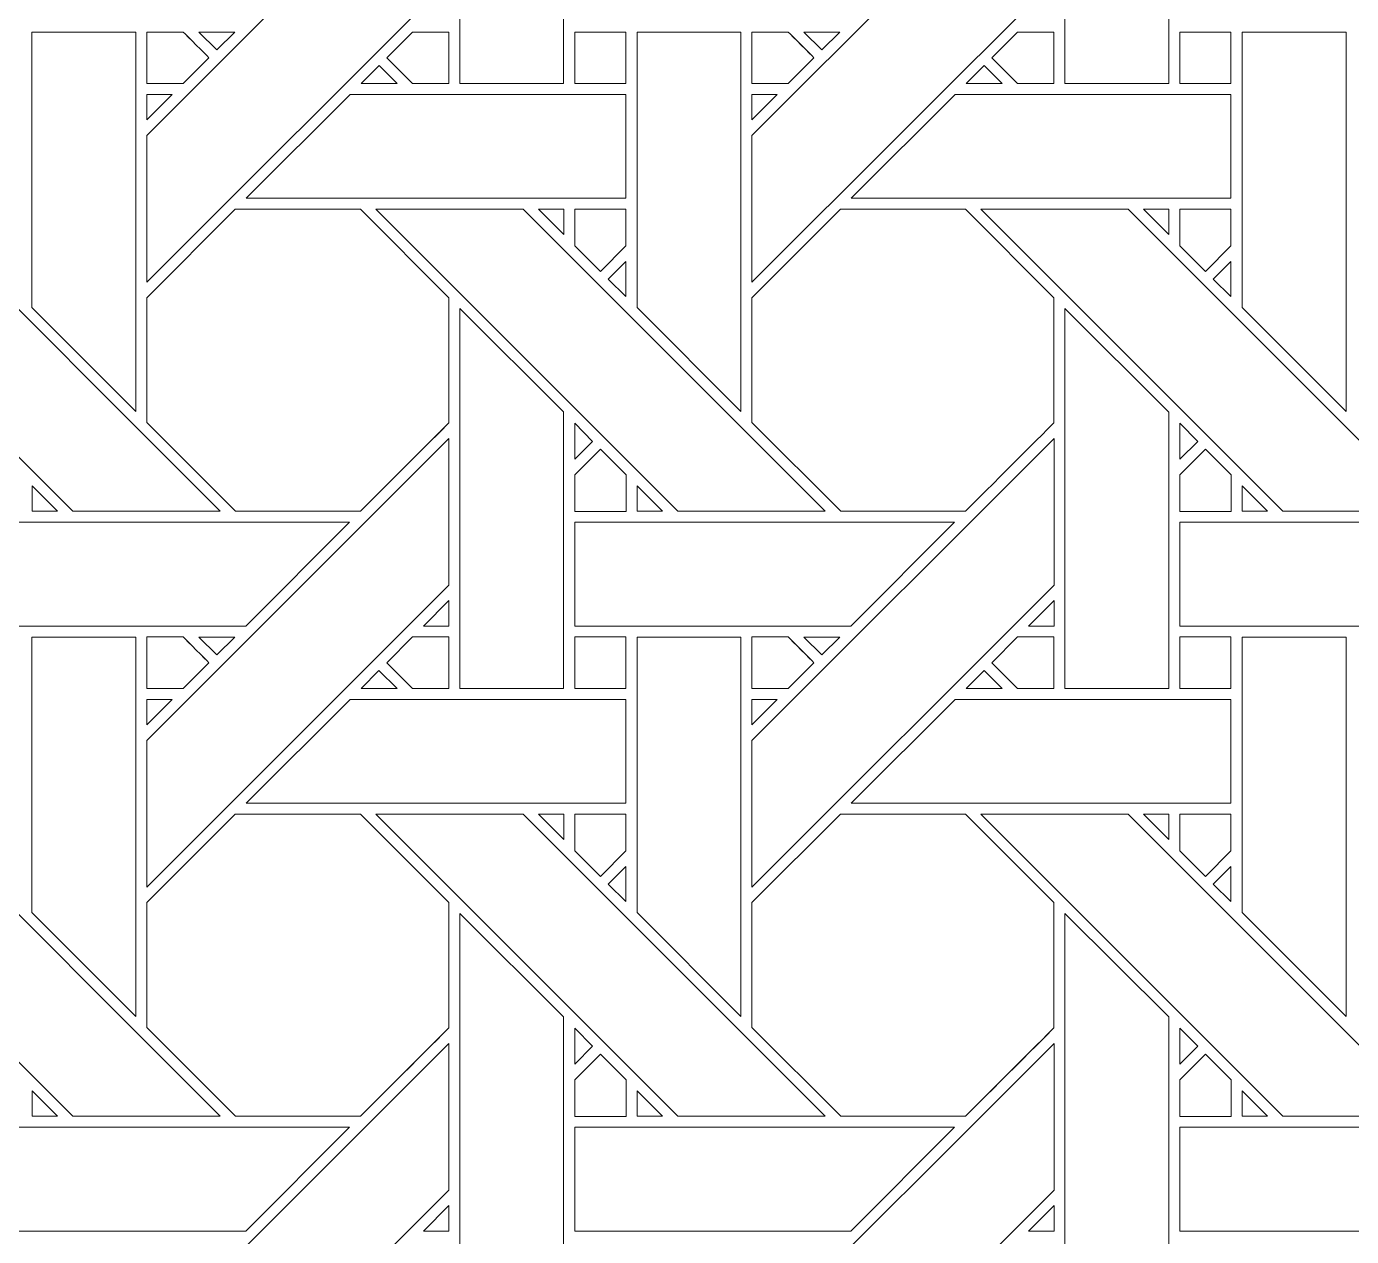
# Model space of a CAD drawing. Header units: inches. Extents: x 3.4 to 21.4, y 0.1 to 18.1.
# Drawn here: x 7.688 to 9.766, y 10.093 to 11.99 of the extents above; entities that cross this region are included whole.
import ezdxf

# ---------------------------------------------------------------- set-up
doc = ezdxf.new("R2010")
doc.units = ezdxf.units.IN
doc.header["$MEASUREMENT"] = 0
doc.layers.add('Design', color=7, linetype='Continuous', lineweight=0)

msp = doc.modelspace()

# ---------------------------------------------------------------- linework, layer by layer
at = {"layer": 'Design'}
for points, knots in [([(12.3829, 18.0948), (7.4123, 18.0948), (3.3829, 14.0653), (3.3829, 9.0948), (3.3829, 4.1242), (7.4123, 0.0948), (12.3829, 0.0948), (17.3534, 0.0948), (21.3829, 4.1242), (21.3829, 9.0948), (21.3829, 14.0653), (17.3534, 18.0948), (12.3829, 18.0948)], [0, 0, 0, 0, 1, 1, 1, 2, 2, 2, 3, 3, 3, 4, 4, 4, 4]), ([(12.3829, 17.2202), (7.8953, 17.2202), (4.2574, 13.5823), (4.2574, 9.0948), (4.2574, 4.6072), (7.8953, 0.9693), (12.3829, 0.9693), (16.8704, 0.9693), (20.5083, 4.6072), (20.5083, 9.0948), (20.5083, 13.5823), (16.8704, 17.2202), (12.3829, 17.2202)], [0, 0, 0, 0, 1, 1, 1, 2, 2, 2, 3, 3, 3, 4, 4, 4, 4]), ([(8.3676, 11.9006), (8.3676, 11.9006), (8.3676, 12.4964), (8.3676, 12.4964), (8.3676, 12.4964), (8.5303, 12.3343), (8.5303, 12.3343), (8.5303, 12.3343), (8.5303, 11.9006), (8.5303, 11.9006), (8.5303, 11.9006), (8.3676, 11.9006), (8.3676, 11.9006)], [0, 0, 0, 0, 1, 1, 1, 2, 2, 2, 3, 3, 3, 4, 4, 4, 4]), ([(9.3163, 11.9006), (9.3163, 11.9006), (9.3163, 12.4964), (9.3163, 12.4964), (9.3163, 12.4964), (9.4791, 12.3343), (9.4791, 12.3343), (9.4791, 12.3343), (9.4791, 11.9006), (9.4791, 11.9006), (9.4791, 11.9006), (9.3163, 11.9006), (9.3163, 11.9006)], [0, 0, 0, 0, 1, 1, 1, 2, 2, 2, 3, 3, 3, 4, 4, 4, 4]), ([(8.3504, 12.0628), (8.3504, 12.0628), (7.8768, 11.5892), (7.8768, 11.5892), (7.8768, 11.5892), (7.8768, 11.8193), (7.8768, 11.8193), (7.8768, 11.8193), (8.3504, 12.2929), (8.3504, 12.2929), (8.3504, 12.2929), (8.3504, 12.0628), (8.3504, 12.0628)], [0, 0, 0, 0, 1, 1, 1, 2, 2, 2, 3, 3, 3, 4, 4, 4, 4]), ([(9.2992, 12.0628), (9.2992, 12.0628), (8.8255, 11.5892), (8.8255, 11.5892), (8.8255, 11.5892), (8.8255, 11.8193), (8.8255, 11.8193), (8.8255, 11.8193), (9.2992, 12.2929), (9.2992, 12.2929), (9.2992, 12.2929), (9.2992, 12.0628), (9.2992, 12.0628)], [0, 0, 0, 0, 1, 1, 1, 2, 2, 2, 3, 3, 3, 4, 4, 4, 4]), ([(7.8596, 11.9814), (7.8596, 11.9814), (7.8596, 11.3863), (7.8596, 11.3863), (7.8596, 11.3863), (7.6967, 11.5492), (7.6967, 11.5492), (7.6967, 11.5492), (7.6967, 11.9814), (7.6967, 11.9814), (7.6967, 11.9814), (7.8596, 11.9814), (7.8596, 11.9814)], [0, 0, 0, 0, 1, 1, 1, 2, 2, 2, 3, 3, 3, 4, 4, 4, 4]), ([(7.8767, 11.9006), (7.8767, 11.9006), (7.8767, 11.9814), (7.8767, 11.9814), (7.8767, 11.9814), (7.9338, 11.9814), (7.9338, 11.9814), (7.9389, 11.9763), (7.9697, 11.9455), (7.9741, 11.9411), (7.9741, 11.9411), (7.9337, 11.9006), (7.9337, 11.9006), (7.9337, 11.9006), (7.8767, 11.9006), (7.8767, 11.9006)], [0, 0, 0, 0, 1, 1, 1, 2, 2, 2, 3, 3, 3, 4, 4, 4, 5, 5, 5, 5]), ([(7.9741, 11.9411), (7.9741, 11.9411), (7.9337, 11.9006), (7.9337, 11.9006), (7.9337, 11.9006), (7.8767, 11.9006), (7.8767, 11.9006), (7.8767, 11.9006), (7.8767, 11.9814), (7.8767, 11.9814), (7.8767, 11.9814), (7.9338, 11.9814), (7.9338, 11.9814), (7.939, 11.9762), (7.9698, 11.9454), (7.9741, 11.9411)], [0, 0, 0, 0, 1, 1, 1, 2, 2, 2, 3, 3, 3, 4, 4, 4, 5, 5, 5, 5]), ([(7.9582, 11.9814), (7.9582, 11.9814), (8.0146, 11.9814), (8.0146, 11.9814), (8.0146, 11.9814), (7.9864, 11.9532), (7.9864, 11.9532), (7.9864, 11.9532), (7.9582, 11.9814), (7.9582, 11.9814)], [0, 0, 0, 0, 1, 1, 1, 2, 2, 2, 3, 3, 3, 3]), ([(8.2933, 11.9006), (8.2933, 11.9006), (8.2529, 11.941), (8.2529, 11.941), (8.2529, 11.941), (8.2934, 11.9814), (8.2934, 11.9814), (8.2934, 11.9814), (8.3504, 11.9814), (8.3504, 11.9814), (8.3504, 11.9814), (8.3504, 11.9006), (8.3504, 11.9006), (8.3504, 11.9006), (8.2933, 11.9006), (8.2933, 11.9006)], [0, 0, 0, 0, 1, 1, 1, 2, 2, 2, 3, 3, 3, 4, 4, 4, 5, 5, 5, 5]), ([(8.3504, 11.9814), (8.3504, 11.9814), (8.3504, 11.9006), (8.3504, 11.9006), (8.3504, 11.9006), (8.2933, 11.9006), (8.2933, 11.9006), (8.2933, 11.9006), (8.2529, 11.941), (8.2529, 11.941), (8.2529, 11.941), (8.2934, 11.9814), (8.2934, 11.9814), (8.2934, 11.9814), (8.3504, 11.9814), (8.3504, 11.9814)], [0, 0, 0, 0, 1, 1, 1, 2, 2, 2, 3, 3, 3, 4, 4, 4, 5, 5, 5, 5]), ([(8.5476, 11.9006), (8.5476, 11.9006), (8.5476, 11.9814), (8.5476, 11.9814), (8.5476, 11.9814), (8.6278, 11.9814), (8.6278, 11.9814), (8.6278, 11.9814), (8.6278, 11.9006), (8.6278, 11.9006), (8.6278, 11.9006), (8.5476, 11.9006), (8.5476, 11.9006)], [0, 0, 0, 0, 1, 1, 1, 2, 2, 2, 3, 3, 3, 4, 4, 4, 4]), ([(8.6278, 11.9814), (8.6278, 11.9814), (8.6278, 11.9006), (8.6278, 11.9006), (8.6278, 11.9006), (8.5476, 11.9006), (8.5476, 11.9006), (8.5476, 11.9006), (8.5476, 11.9814), (8.5476, 11.9814), (8.5476, 11.9814), (8.6278, 11.9814), (8.6278, 11.9814)], [0, 0, 0, 0, 1, 1, 1, 2, 2, 2, 3, 3, 3, 4, 4, 4, 4]), ([(8.6454, 11.5492), (8.6454, 11.5492), (8.6454, 11.9814), (8.6454, 11.9814), (8.6454, 11.9814), (8.8083, 11.9814), (8.8083, 11.9814), (8.8083, 11.9814), (8.8083, 11.3863), (8.8083, 11.3863), (8.8083, 11.3863), (8.6454, 11.5492), (8.6454, 11.5492)], [0, 0, 0, 0, 1, 1, 1, 2, 2, 2, 3, 3, 3, 4, 4, 4, 4]), ([(8.8255, 11.9006), (8.8255, 11.9006), (8.8255, 11.9814), (8.8255, 11.9814), (8.8255, 11.9814), (8.8825, 11.9814), (8.8825, 11.9814), (8.8877, 11.9763), (8.9184, 11.9455), (8.9228, 11.9411), (8.9228, 11.9411), (8.8824, 11.9006), (8.8824, 11.9006), (8.8824, 11.9006), (8.8255, 11.9006), (8.8255, 11.9006)], [0, 0, 0, 0, 1, 1, 1, 2, 2, 2, 3, 3, 3, 4, 4, 4, 5, 5, 5, 5]), ([(8.9228, 11.9411), (8.9228, 11.9411), (8.8824, 11.9006), (8.8824, 11.9006), (8.8824, 11.9006), (8.8255, 11.9006), (8.8255, 11.9006), (8.8255, 11.9006), (8.8255, 11.9814), (8.8255, 11.9814), (8.8255, 11.9814), (8.8825, 11.9814), (8.8825, 11.9814), (8.8878, 11.9762), (8.9186, 11.9453), (8.9228, 11.9411)], [0, 0, 0, 0, 1, 1, 1, 2, 2, 2, 3, 3, 3, 4, 4, 4, 5, 5, 5, 5]), ([(8.9351, 11.9532), (8.9351, 11.9532), (8.9069, 11.9814), (8.9069, 11.9814), (8.9069, 11.9814), (8.9634, 11.9814), (8.9634, 11.9814), (8.9634, 11.9814), (8.9351, 11.9532), (8.9351, 11.9532)], [0, 0, 0, 0, 1, 1, 1, 2, 2, 2, 3, 3, 3, 3]), ([(9.242, 11.9006), (9.242, 11.9006), (9.2017, 11.941), (9.2017, 11.941), (9.2017, 11.941), (9.2421, 11.9814), (9.2421, 11.9814), (9.2421, 11.9814), (9.2991, 11.9814), (9.2991, 11.9814), (9.2991, 11.9814), (9.2991, 11.9006), (9.2991, 11.9006), (9.2991, 11.9006), (9.242, 11.9006), (9.242, 11.9006)], [0, 0, 0, 0, 1, 1, 1, 2, 2, 2, 3, 3, 3, 4, 4, 4, 5, 5, 5, 5]), ([(9.2991, 11.9814), (9.2991, 11.9814), (9.2991, 11.9006), (9.2991, 11.9006), (9.2991, 11.9006), (9.242, 11.9006), (9.242, 11.9006), (9.242, 11.9006), (9.2017, 11.941), (9.2017, 11.941), (9.2017, 11.941), (9.2421, 11.9814), (9.2421, 11.9814), (9.2421, 11.9814), (9.2991, 11.9814), (9.2991, 11.9814)], [0, 0, 0, 0, 1, 1, 1, 2, 2, 2, 3, 3, 3, 4, 4, 4, 5, 5, 5, 5]), ([(9.4963, 11.9814), (9.4963, 11.9814), (9.5766, 11.9814), (9.5766, 11.9814), (9.5766, 11.9814), (9.5766, 11.9006), (9.5766, 11.9006), (9.5766, 11.9006), (9.4963, 11.9006), (9.4963, 11.9006), (9.4963, 11.9006), (9.4963, 11.9814), (9.4963, 11.9814)], [0, 0, 0, 0, 1, 1, 1, 2, 2, 2, 3, 3, 3, 4, 4, 4, 4]), ([(9.5766, 11.9814), (9.5766, 11.9814), (9.5766, 11.9006), (9.5766, 11.9006), (9.5766, 11.9006), (9.4963, 11.9006), (9.4963, 11.9006), (9.4963, 11.9006), (9.4963, 11.9814), (9.4963, 11.9814), (9.4963, 11.9814), (9.5766, 11.9814), (9.5766, 11.9814)], [0, 0, 0, 0, 1, 1, 1, 2, 2, 2, 3, 3, 3, 4, 4, 4, 4]), ([(9.7571, 11.9814), (9.7571, 11.9814), (9.7571, 11.3863), (9.7571, 11.3863), (9.7571, 11.3863), (9.5942, 11.5492), (9.5942, 11.5492), (9.5942, 11.5492), (9.5942, 11.9814), (9.5942, 11.9814), (9.5942, 11.9814), (9.7571, 11.9814), (9.7571, 11.9814)], [0, 0, 0, 0, 1, 1, 1, 2, 2, 2, 3, 3, 3, 4, 4, 4, 4]), ([(8.2691, 11.9006), (8.2691, 11.9006), (8.2126, 11.9006), (8.2126, 11.9006), (8.2126, 11.9006), (8.2409, 11.9289), (8.2409, 11.9289), (8.2409, 11.9289), (8.2691, 11.9006), (8.2691, 11.9006)], [0, 0, 0, 0, 1, 1, 1, 2, 2, 2, 3, 3, 3, 3]), ([(9.2178, 11.9006), (9.2178, 11.9006), (9.1613, 11.9006), (9.1613, 11.9006), (9.1613, 11.9006), (9.1896, 11.9289), (9.1896, 11.9289), (9.1896, 11.9289), (9.2178, 11.9006), (9.2178, 11.9006)], [0, 0, 0, 0, 1, 1, 1, 2, 2, 2, 3, 3, 3, 3]), ([(7.9166, 11.8835), (7.9166, 11.8835), (7.8768, 11.8436), (7.8768, 11.8436), (7.8768, 11.8436), (7.8768, 11.8835), (7.8768, 11.8835), (7.8768, 11.8835), (7.9166, 11.8835), (7.9166, 11.8835)], [0, 0, 0, 0, 1, 1, 1, 2, 2, 2, 3, 3, 3, 3]), ([(8.6279, 11.8835), (8.6279, 11.8835), (8.6279, 11.7206), (8.6279, 11.7206), (8.6279, 11.7206), (8.0326, 11.7206), (8.0326, 11.7206), (8.0326, 11.7206), (8.1955, 11.8835), (8.1955, 11.8835), (8.1955, 11.8835), (8.6279, 11.8835), (8.6279, 11.8835)], [0, 0, 0, 0, 1, 1, 1, 2, 2, 2, 3, 3, 3, 4, 4, 4, 4]), ([(8.8255, 11.8436), (8.8255, 11.8436), (8.8255, 11.8835), (8.8255, 11.8835), (8.8255, 11.8835), (8.8653, 11.8835), (8.8653, 11.8835), (8.8653, 11.8835), (8.8255, 11.8436), (8.8255, 11.8436)], [0, 0, 0, 0, 1, 1, 1, 2, 2, 2, 3, 3, 3, 3]), ([(9.5766, 11.8835), (9.5766, 11.8835), (9.5766, 11.7206), (9.5766, 11.7206), (9.5766, 11.7206), (8.9813, 11.7206), (8.9813, 11.7206), (8.9813, 11.7206), (9.1442, 11.8835), (9.1442, 11.8835), (9.1442, 11.8835), (9.5766, 11.8835), (9.5766, 11.8835)], [0, 0, 0, 0, 1, 1, 1, 2, 2, 2, 3, 3, 3, 4, 4, 4, 4]), ([(7.5181, 11.7035), (7.5181, 11.7035), (7.9918, 11.2299), (7.9918, 11.2299), (7.9918, 11.2299), (7.7607, 11.2299), (7.7607, 11.2299), (7.7607, 11.2299), (7.2872, 11.7035), (7.2872, 11.7035), (7.2872, 11.7035), (7.5181, 11.7035), (7.5181, 11.7035)], [0, 0, 0, 0, 1, 1, 1, 2, 2, 2, 3, 3, 3, 4, 4, 4, 4]), ([(8.2117, 11.2299), (8.2117, 11.2299), (8.016, 11.2299), (8.016, 11.2299), (8.016, 11.2299), (7.8767, 11.3691), (7.8767, 11.3691), (7.8767, 11.3691), (7.8767, 11.5648), (7.8767, 11.5648), (7.8767, 11.5648), (8.0154, 11.7035), (8.0154, 11.7035), (8.0154, 11.7035), (8.2116, 11.7035), (8.2116, 11.7035), (8.2116, 11.7035), (8.3504, 11.5648), (8.3504, 11.5648), (8.3504, 11.5648), (8.3504, 11.3686), (8.3504, 11.3686), (8.3326, 11.3507), (8.2207, 11.2389), (8.2117, 11.2299)], [0, 0, 0, 0, 1, 1, 1, 2, 2, 2, 3, 3, 3, 4, 4, 4, 5, 5, 5, 6, 6, 6, 7, 7, 7, 8, 8, 8, 8]), ([(8.2116, 11.7035), (8.2116, 11.7035), (8.3504, 11.5648), (8.3504, 11.5648), (8.3504, 11.5648), (8.3504, 11.3686), (8.3504, 11.3686), (8.3323, 11.3504), (8.2204, 11.2387), (8.2117, 11.2299), (8.2117, 11.2299), (8.016, 11.2299), (8.016, 11.2299), (8.016, 11.2299), (7.8767, 11.3691), (7.8767, 11.3691), (7.8767, 11.3691), (7.8767, 11.5648), (7.8767, 11.5648), (7.8767, 11.5648), (8.0154, 11.7035), (8.0154, 11.7035), (8.0154, 11.7035), (8.2116, 11.7035), (8.2116, 11.7035)], [0, 0, 0, 0, 1, 1, 1, 2, 2, 2, 3, 3, 3, 4, 4, 4, 5, 5, 5, 6, 6, 6, 7, 7, 7, 8, 8, 8, 8]), ([(8.9405, 11.2299), (8.9405, 11.2299), (8.7095, 11.2299), (8.7095, 11.2299), (8.7095, 11.2299), (8.2359, 11.7035), (8.2359, 11.7035), (8.2359, 11.7035), (8.4669, 11.7035), (8.4669, 11.7035), (8.4669, 11.7035), (8.9405, 11.2299), (8.9405, 11.2299)], [0, 0, 0, 0, 1, 1, 1, 2, 2, 2, 3, 3, 3, 4, 4, 4, 4]), ([(8.491, 11.7035), (8.491, 11.7035), (8.5304, 11.7035), (8.5304, 11.7035), (8.5304, 11.7035), (8.5304, 11.6637), (8.5304, 11.6637), (8.5304, 11.6637), (8.491, 11.7035), (8.491, 11.7035)], [0, 0, 0, 0, 1, 1, 1, 2, 2, 2, 3, 3, 3, 3]), ([(8.6278, 11.7035), (8.6278, 11.7035), (8.6278, 11.6459), (8.6278, 11.6459), (8.6278, 11.6459), (8.5879, 11.606), (8.5879, 11.606), (8.5879, 11.606), (8.5476, 11.6463), (8.5476, 11.6463), (8.5476, 11.6463), (8.5476, 11.7035), (8.5476, 11.7035), (8.5476, 11.7035), (8.6278, 11.7035), (8.6278, 11.7035)], [0, 0, 0, 0, 1, 1, 1, 2, 2, 2, 3, 3, 3, 4, 4, 4, 5, 5, 5, 5]), ([(8.6278, 11.6459), (8.6278, 11.6459), (8.5879, 11.606), (8.5879, 11.606), (8.5879, 11.606), (8.5476, 11.6463), (8.5476, 11.6463), (8.5476, 11.6463), (8.5476, 11.7035), (8.5476, 11.7035), (8.5476, 11.7035), (8.6278, 11.7035), (8.6278, 11.7035), (8.6278, 11.7035), (8.6278, 11.6459), (8.6278, 11.6459)], [0, 0, 0, 0, 1, 1, 1, 2, 2, 2, 3, 3, 3, 4, 4, 4, 5, 5, 5, 5]), ([(9.1604, 11.2299), (9.1604, 11.2299), (8.9647, 11.2299), (8.9647, 11.2299), (8.9647, 11.2299), (8.8255, 11.3691), (8.8255, 11.3691), (8.8255, 11.3691), (8.8255, 11.5648), (8.8255, 11.5648), (8.8255, 11.5648), (8.9642, 11.7035), (8.9642, 11.7035), (8.9642, 11.7035), (9.1604, 11.7035), (9.1604, 11.7035), (9.1604, 11.7035), (9.2991, 11.5648), (9.2991, 11.5648), (9.2991, 11.5648), (9.2991, 11.3686), (9.2991, 11.3686), (9.2813, 11.3507), (9.1694, 11.2389), (9.1604, 11.2299)], [0, 0, 0, 0, 1, 1, 1, 2, 2, 2, 3, 3, 3, 4, 4, 4, 5, 5, 5, 6, 6, 6, 7, 7, 7, 8, 8, 8, 8]), ([(8.9642, 11.7035), (8.9642, 11.7035), (9.1604, 11.7035), (9.1604, 11.7035), (9.1604, 11.7035), (9.2991, 11.5648), (9.2991, 11.5648), (9.2991, 11.5648), (9.2991, 11.3686), (9.2991, 11.3686), (9.2813, 11.3507), (9.1694, 11.2389), (9.1604, 11.2299), (9.1604, 11.2299), (8.9647, 11.2299), (8.9647, 11.2299), (8.9647, 11.2299), (8.8255, 11.3691), (8.8255, 11.3691), (8.8255, 11.3691), (8.8255, 11.5648), (8.8255, 11.5648), (8.8255, 11.5648), (8.9642, 11.7035), (8.9642, 11.7035)], [0, 0, 0, 0, 1, 1, 1, 2, 2, 2, 3, 3, 3, 4, 4, 4, 5, 5, 5, 6, 6, 6, 7, 7, 7, 8, 8, 8, 8]), ([(9.4156, 11.7035), (9.4156, 11.7035), (9.8892, 11.2299), (9.8892, 11.2299), (9.8892, 11.2299), (9.6582, 11.2299), (9.6582, 11.2299), (9.6582, 11.2299), (9.1846, 11.7035), (9.1846, 11.7035), (9.1846, 11.7035), (9.4156, 11.7035), (9.4156, 11.7035)], [0, 0, 0, 0, 1, 1, 1, 2, 2, 2, 3, 3, 3, 4, 4, 4, 4]), ([(9.4791, 11.7035), (9.4791, 11.7035), (9.4791, 11.6637), (9.4791, 11.6637), (9.4791, 11.6637), (9.4397, 11.7035), (9.4397, 11.7035), (9.4397, 11.7035), (9.4791, 11.7035), (9.4791, 11.7035)], [0, 0, 0, 0, 1, 1, 1, 2, 2, 2, 3, 3, 3, 3]), ([(9.5766, 11.7035), (9.5766, 11.7035), (9.5766, 11.6459), (9.5766, 11.6459), (9.5766, 11.6459), (9.5366, 11.606), (9.5366, 11.606), (9.5366, 11.606), (9.4963, 11.6463), (9.4963, 11.6463), (9.4963, 11.6463), (9.4963, 11.7035), (9.4963, 11.7035), (9.4963, 11.7035), (9.5766, 11.7035), (9.5766, 11.7035)], [0, 0, 0, 0, 1, 1, 1, 2, 2, 2, 3, 3, 3, 4, 4, 4, 5, 5, 5, 5]), ([(9.5366, 11.606), (9.5366, 11.606), (9.4963, 11.6463), (9.4963, 11.6463), (9.4963, 11.6463), (9.4963, 11.7035), (9.4963, 11.7035), (9.4963, 11.7035), (9.5766, 11.7035), (9.5766, 11.7035), (9.5766, 11.7035), (9.5766, 11.6459), (9.5766, 11.6459), (9.5766, 11.6459), (9.5366, 11.606), (9.5366, 11.606)], [0, 0, 0, 0, 1, 1, 1, 2, 2, 2, 3, 3, 3, 4, 4, 4, 5, 5, 5, 5]), ([(8.6279, 11.6217), (8.6279, 11.6217), (8.6279, 11.5665), (8.6279, 11.5665), (8.6279, 11.5665), (8.6001, 11.5939), (8.6001, 11.5939), (8.6001, 11.5939), (8.6279, 11.6217), (8.6279, 11.6217)], [0, 0, 0, 0, 1, 1, 1, 2, 2, 2, 3, 3, 3, 3]), ([(9.5766, 11.6217), (9.5766, 11.6217), (9.5766, 11.5665), (9.5766, 11.5665), (9.5766, 11.5665), (9.5488, 11.5939), (9.5488, 11.5939), (9.5488, 11.5939), (9.5766, 11.6217), (9.5766, 11.6217)], [0, 0, 0, 0, 1, 1, 1, 2, 2, 2, 3, 3, 3, 3]), ([(8.5303, 11.3856), (8.5303, 11.3856), (8.5303, 10.9519), (8.5303, 10.9519), (8.5303, 10.9519), (8.3676, 10.9519), (8.3676, 10.9519), (8.3676, 10.9519), (8.3676, 11.5477), (8.3676, 11.5477), (8.3676, 11.5477), (8.5303, 11.3856), (8.5303, 11.3856)], [0, 0, 0, 0, 1, 1, 1, 2, 2, 2, 3, 3, 3, 4, 4, 4, 4]), ([(9.3163, 10.9519), (9.3163, 10.9519), (9.3163, 11.5477), (9.3163, 11.5477), (9.3163, 11.5477), (9.4791, 11.3855), (9.4791, 11.3855), (9.4791, 11.3855), (9.4791, 10.9519), (9.4791, 10.9519), (9.4791, 10.9519), (9.3163, 10.9519), (9.3163, 10.9519)], [0, 0, 0, 0, 1, 1, 1, 2, 2, 2, 3, 3, 3, 4, 4, 4, 4]), ([(8.5476, 11.3113), (8.5476, 11.3113), (8.5476, 11.3681), (8.5476, 11.3681), (8.5476, 11.3681), (8.5758, 11.3395), (8.5758, 11.3395), (8.5758, 11.3395), (8.5476, 11.3113), (8.5476, 11.3113)], [0, 0, 0, 0, 1, 1, 1, 2, 2, 2, 3, 3, 3, 3]), ([(9.4964, 11.3113), (9.4964, 11.3113), (9.4964, 11.3681), (9.4964, 11.3681), (9.4964, 11.3681), (9.5246, 11.3395), (9.5246, 11.3395), (9.5246, 11.3395), (9.4964, 11.3113), (9.4964, 11.3113)], [0, 0, 0, 0, 1, 1, 1, 2, 2, 2, 3, 3, 3, 3]), ([(7.8768, 10.8705), (7.8768, 10.8705), (8.3504, 11.3441), (8.3504, 11.3441), (8.3504, 11.3441), (8.3504, 11.1141), (8.3504, 11.1141), (8.3504, 11.1141), (7.8768, 10.6404), (7.8768, 10.6404), (7.8768, 10.6404), (7.8768, 10.8705), (7.8768, 10.8705)], [0, 0, 0, 0, 1, 1, 1, 2, 2, 2, 3, 3, 3, 4, 4, 4, 4]), ([(9.2992, 11.1141), (9.2992, 11.1141), (8.8255, 10.6404), (8.8255, 10.6404), (8.8255, 10.6404), (8.8255, 10.8705), (8.8255, 10.8705), (8.8255, 10.8705), (9.2992, 11.3441), (9.2992, 11.3441), (9.2992, 11.3441), (9.2992, 11.1141), (9.2992, 11.1141)], [0, 0, 0, 0, 1, 1, 1, 2, 2, 2, 3, 3, 3, 4, 4, 4, 4]), ([(8.5476, 11.2297), (8.5476, 11.2297), (8.5476, 11.2869), (8.5476, 11.2869), (8.5476, 11.2869), (8.5879, 11.3273), (8.5879, 11.3273), (8.5879, 11.3273), (8.6282, 11.287), (8.6282, 11.287), (8.6282, 11.287), (8.6282, 11.2297), (8.6282, 11.2297), (8.6282, 11.2297), (8.5476, 11.2297), (8.5476, 11.2297)], [0, 0, 0, 0, 1, 1, 1, 2, 2, 2, 3, 3, 3, 4, 4, 4, 5, 5, 5, 5]), ([(8.5879, 11.3273), (8.5879, 11.3273), (8.6282, 11.287), (8.6282, 11.287), (8.6282, 11.287), (8.6282, 11.2297), (8.6282, 11.2297), (8.6282, 11.2297), (8.5476, 11.2297), (8.5476, 11.2297), (8.5476, 11.2297), (8.5476, 11.2869), (8.5476, 11.2869), (8.5476, 11.2869), (8.5879, 11.3273), (8.5879, 11.3273)], [0, 0, 0, 0, 1, 1, 1, 2, 2, 2, 3, 3, 3, 4, 4, 4, 5, 5, 5, 5]), ([(9.4963, 11.2297), (9.4963, 11.2297), (9.4963, 11.2869), (9.4963, 11.2869), (9.4963, 11.2869), (9.5367, 11.3273), (9.5367, 11.3273), (9.5367, 11.3273), (9.577, 11.287), (9.577, 11.287), (9.577, 11.287), (9.577, 11.2297), (9.577, 11.2297), (9.577, 11.2297), (9.4963, 11.2297), (9.4963, 11.2297)], [0, 0, 0, 0, 1, 1, 1, 2, 2, 2, 3, 3, 3, 4, 4, 4, 5, 5, 5, 5]), ([(9.5367, 11.3273), (9.5367, 11.3273), (9.577, 11.287), (9.577, 11.287), (9.577, 11.287), (9.577, 11.2297), (9.577, 11.2297), (9.577, 11.2297), (9.4963, 11.2297), (9.4963, 11.2297), (9.4963, 11.2297), (9.4963, 11.2869), (9.4963, 11.2869), (9.4963, 11.2869), (9.5367, 11.3273), (9.5367, 11.3273)], [0, 0, 0, 0, 1, 1, 1, 2, 2, 2, 3, 3, 3, 4, 4, 4, 5, 5, 5, 5]), ([(7.6968, 11.2299), (7.6968, 11.2299), (7.6968, 11.2697), (7.6968, 11.2697), (7.6968, 11.2697), (7.7365, 11.2299), (7.7365, 11.2299), (7.7365, 11.2299), (7.6968, 11.2299), (7.6968, 11.2299)], [0, 0, 0, 0, 1, 1, 1, 2, 2, 2, 3, 3, 3, 3]), ([(8.6455, 11.2299), (8.6455, 11.2299), (8.6455, 11.2697), (8.6455, 11.2697), (8.6455, 11.2697), (8.6853, 11.2299), (8.6853, 11.2299), (8.6853, 11.2299), (8.6455, 11.2299), (8.6455, 11.2299)], [0, 0, 0, 0, 1, 1, 1, 2, 2, 2, 3, 3, 3, 3]), ([(9.5943, 11.2299), (9.5943, 11.2299), (9.5943, 11.2697), (9.5943, 11.2697), (9.5943, 11.2697), (9.634, 11.2299), (9.634, 11.2299), (9.634, 11.2299), (9.5943, 11.2299), (9.5943, 11.2299)], [0, 0, 0, 0, 1, 1, 1, 2, 2, 2, 3, 3, 3, 3]), ([(7.5989, 11.0499), (7.5989, 11.0499), (7.5989, 11.2126), (7.5989, 11.2126), (7.5989, 11.2126), (8.1946, 11.2126), (8.1946, 11.2126), (8.1946, 11.2126), (8.0319, 11.0499), (8.0319, 11.0499), (8.0319, 11.0499), (7.5989, 11.0499), (7.5989, 11.0499)], [0, 0, 0, 0, 1, 1, 1, 2, 2, 2, 3, 3, 3, 4, 4, 4, 4]), ([(8.5476, 11.0499), (8.5476, 11.0499), (8.5476, 11.2126), (8.5476, 11.2126), (8.5476, 11.2126), (9.1433, 11.2126), (9.1433, 11.2126), (9.1433, 11.2126), (8.9806, 11.0499), (8.9806, 11.0499), (8.9806, 11.0499), (8.5476, 11.0499), (8.5476, 11.0499)], [0, 0, 0, 0, 1, 1, 1, 2, 2, 2, 3, 3, 3, 4, 4, 4, 4]), ([(10.0921, 11.2126), (10.0921, 11.2126), (9.9293, 11.0499), (9.9293, 11.0499), (9.9293, 11.0499), (9.4964, 11.0499), (9.4964, 11.0499), (9.4964, 11.0499), (9.4964, 11.2126), (9.4964, 11.2126), (9.4964, 11.2126), (10.0921, 11.2126), (10.0921, 11.2126)], [0, 0, 0, 0, 1, 1, 1, 2, 2, 2, 3, 3, 3, 4, 4, 4, 4]), ([(8.3107, 11.0499), (8.3107, 11.0499), (8.3504, 11.0897), (8.3504, 11.0897), (8.3504, 11.0897), (8.3504, 11.0499), (8.3504, 11.0499), (8.3504, 11.0499), (8.3107, 11.0499), (8.3107, 11.0499)], [0, 0, 0, 0, 1, 1, 1, 2, 2, 2, 3, 3, 3, 3]), ([(9.2594, 11.0499), (9.2594, 11.0499), (9.2992, 11.0897), (9.2992, 11.0897), (9.2992, 11.0897), (9.2992, 11.0499), (9.2992, 11.0499), (9.2992, 11.0499), (9.2594, 11.0499), (9.2594, 11.0499)], [0, 0, 0, 0, 1, 1, 1, 2, 2, 2, 3, 3, 3, 3]), ([(7.8596, 11.0326), (7.8596, 11.0326), (7.8596, 10.4375), (7.8596, 10.4375), (7.8596, 10.4375), (7.6967, 10.6005), (7.6967, 10.6005), (7.6967, 10.6005), (7.6967, 11.0326), (7.6967, 11.0326), (7.6967, 11.0326), (7.8596, 11.0326), (7.8596, 11.0326)], [0, 0, 0, 0, 1, 1, 1, 2, 2, 2, 3, 3, 3, 4, 4, 4, 4]), ([(7.8767, 10.9519), (7.8767, 10.9519), (7.8767, 11.0327), (7.8767, 11.0327), (7.8767, 11.0327), (7.9338, 11.0327), (7.9338, 11.0327), (7.9389, 11.0276), (7.9697, 10.9967), (7.9741, 10.9923), (7.9741, 10.9923), (7.9337, 10.9519), (7.9337, 10.9519), (7.9337, 10.9519), (7.8767, 10.9519), (7.8767, 10.9519)], [0, 0, 0, 0, 1, 1, 1, 2, 2, 2, 3, 3, 3, 4, 4, 4, 5, 5, 5, 5]), ([(7.9741, 10.9923), (7.9741, 10.9923), (7.9337, 10.9519), (7.9337, 10.9519), (7.9337, 10.9519), (7.8767, 10.9519), (7.8767, 10.9519), (7.8767, 10.9519), (7.8767, 11.0327), (7.8767, 11.0327), (7.8767, 11.0327), (7.9338, 11.0327), (7.9338, 11.0327), (7.939, 11.0275), (7.9698, 10.9966), (7.9741, 10.9923)], [0, 0, 0, 0, 1, 1, 1, 2, 2, 2, 3, 3, 3, 4, 4, 4, 5, 5, 5, 5]), ([(7.9582, 11.0326), (7.9582, 11.0326), (8.0146, 11.0326), (8.0146, 11.0326), (8.0146, 11.0326), (7.9864, 11.0045), (7.9864, 11.0045), (7.9864, 11.0045), (7.9582, 11.0326), (7.9582, 11.0326)], [0, 0, 0, 0, 1, 1, 1, 2, 2, 2, 3, 3, 3, 3]), ([(8.2933, 10.9519), (8.2933, 10.9519), (8.2529, 10.9923), (8.2529, 10.9923), (8.2529, 10.9923), (8.2933, 11.0327), (8.2933, 11.0327), (8.2933, 11.0327), (8.3504, 11.0327), (8.3504, 11.0327), (8.3504, 11.0327), (8.3504, 10.9519), (8.3504, 10.9519), (8.3504, 10.9519), (8.2933, 10.9519), (8.2933, 10.9519)], [0, 0, 0, 0, 1, 1, 1, 2, 2, 2, 3, 3, 3, 4, 4, 4, 5, 5, 5, 5]), ([(8.2529, 10.9923), (8.2529, 10.9923), (8.2933, 11.0327), (8.2933, 11.0327), (8.2933, 11.0327), (8.3504, 11.0327), (8.3504, 11.0327), (8.3504, 11.0327), (8.3504, 10.9519), (8.3504, 10.9519), (8.3504, 10.9519), (8.2933, 10.9519), (8.2933, 10.9519), (8.2933, 10.9519), (8.2529, 10.9923), (8.2529, 10.9923)], [0, 0, 0, 0, 1, 1, 1, 2, 2, 2, 3, 3, 3, 4, 4, 4, 5, 5, 5, 5]), ([(8.5476, 10.9519), (8.5476, 10.9519), (8.5476, 11.0327), (8.5476, 11.0327), (8.5476, 11.0327), (8.6278, 11.0327), (8.6278, 11.0327), (8.6278, 11.0327), (8.6278, 10.9519), (8.6278, 10.9519), (8.6278, 10.9519), (8.5476, 10.9519), (8.5476, 10.9519)], [0, 0, 0, 0, 1, 1, 1, 2, 2, 2, 3, 3, 3, 4, 4, 4, 4]), ([(8.5476, 11.0327), (8.5476, 11.0327), (8.6278, 11.0327), (8.6278, 11.0327), (8.6278, 11.0327), (8.6278, 10.9519), (8.6278, 10.9519), (8.6278, 10.9519), (8.5476, 10.9519), (8.5476, 10.9519), (8.5476, 10.9519), (8.5476, 11.0327), (8.5476, 11.0327)], [0, 0, 0, 0, 1, 1, 1, 2, 2, 2, 3, 3, 3, 4, 4, 4, 4]), ([(8.8083, 11.0326), (8.8083, 11.0326), (8.8083, 10.4375), (8.8083, 10.4375), (8.8083, 10.4375), (8.6454, 10.6004), (8.6454, 10.6004), (8.6454, 10.6004), (8.6454, 11.0326), (8.6454, 11.0326), (8.6454, 11.0326), (8.8083, 11.0326), (8.8083, 11.0326)], [0, 0, 0, 0, 1, 1, 1, 2, 2, 2, 3, 3, 3, 4, 4, 4, 4]), ([(8.8255, 10.9519), (8.8255, 10.9519), (8.8255, 11.0327), (8.8255, 11.0327), (8.8255, 11.0327), (8.8825, 11.0327), (8.8825, 11.0327), (8.8877, 11.0276), (8.9184, 10.9967), (8.9228, 10.9923), (8.9228, 10.9923), (8.8824, 10.9519), (8.8824, 10.9519), (8.8824, 10.9519), (8.8255, 10.9519), (8.8255, 10.9519)], [0, 0, 0, 0, 1, 1, 1, 2, 2, 2, 3, 3, 3, 4, 4, 4, 5, 5, 5, 5]), ([(8.9228, 10.9923), (8.9228, 10.9923), (8.8824, 10.9519), (8.8824, 10.9519), (8.8824, 10.9519), (8.8255, 10.9519), (8.8255, 10.9519), (8.8255, 10.9519), (8.8255, 11.0327), (8.8255, 11.0327), (8.8255, 11.0327), (8.8825, 11.0327), (8.8825, 11.0327), (8.8878, 11.0274), (8.9186, 10.9966), (8.9228, 10.9923)], [0, 0, 0, 0, 1, 1, 1, 2, 2, 2, 3, 3, 3, 4, 4, 4, 5, 5, 5, 5]), ([(8.9069, 11.0326), (8.9069, 11.0326), (8.9634, 11.0326), (8.9634, 11.0326), (8.9634, 11.0326), (8.9351, 11.0045), (8.9351, 11.0045), (8.9351, 11.0045), (8.9069, 11.0326), (8.9069, 11.0326)], [0, 0, 0, 0, 1, 1, 1, 2, 2, 2, 3, 3, 3, 3]), ([(9.242, 10.9519), (9.242, 10.9519), (9.2017, 10.9923), (9.2017, 10.9923), (9.2017, 10.9923), (9.2421, 11.0327), (9.2421, 11.0327), (9.2421, 11.0327), (9.2991, 11.0327), (9.2991, 11.0327), (9.2991, 11.0327), (9.2991, 10.9519), (9.2991, 10.9519), (9.2991, 10.9519), (9.242, 10.9519), (9.242, 10.9519)], [0, 0, 0, 0, 1, 1, 1, 2, 2, 2, 3, 3, 3, 4, 4, 4, 5, 5, 5, 5]), ([(9.2991, 11.0327), (9.2991, 11.0327), (9.2991, 10.9519), (9.2991, 10.9519), (9.2991, 10.9519), (9.242, 10.9519), (9.242, 10.9519), (9.242, 10.9519), (9.2017, 10.9923), (9.2017, 10.9923), (9.2017, 10.9923), (9.2421, 11.0327), (9.2421, 11.0327), (9.2421, 11.0327), (9.2991, 11.0327), (9.2991, 11.0327)], [0, 0, 0, 0, 1, 1, 1, 2, 2, 2, 3, 3, 3, 4, 4, 4, 5, 5, 5, 5]), ([(9.4963, 11.0327), (9.4963, 11.0327), (9.5766, 11.0327), (9.5766, 11.0327), (9.5766, 11.0327), (9.5766, 10.9519), (9.5766, 10.9519), (9.5766, 10.9519), (9.4963, 10.9519), (9.4963, 10.9519), (9.4963, 10.9519), (9.4963, 11.0327), (9.4963, 11.0327)], [0, 0, 0, 0, 1, 1, 1, 2, 2, 2, 3, 3, 3, 4, 4, 4, 4]), ([(9.5766, 11.0327), (9.5766, 11.0327), (9.5766, 10.9519), (9.5766, 10.9519), (9.5766, 10.9519), (9.4963, 10.9519), (9.4963, 10.9519), (9.4963, 10.9519), (9.4963, 11.0327), (9.4963, 11.0327), (9.4963, 11.0327), (9.5766, 11.0327), (9.5766, 11.0327)], [0, 0, 0, 0, 1, 1, 1, 2, 2, 2, 3, 3, 3, 4, 4, 4, 4]), ([(9.7571, 11.0326), (9.7571, 11.0326), (9.7571, 10.4375), (9.7571, 10.4375), (9.7571, 10.4375), (9.5942, 10.6004), (9.5942, 10.6004), (9.5942, 10.6004), (9.5942, 11.0326), (9.5942, 11.0326), (9.5942, 11.0326), (9.7571, 11.0326), (9.7571, 11.0326)], [0, 0, 0, 0, 1, 1, 1, 2, 2, 2, 3, 3, 3, 4, 4, 4, 4]), ([(8.2691, 10.9519), (8.2691, 10.9519), (8.2126, 10.9519), (8.2126, 10.9519), (8.2126, 10.9519), (8.2408, 10.9801), (8.2408, 10.9801), (8.2408, 10.9801), (8.2691, 10.9519), (8.2691, 10.9519)], [0, 0, 0, 0, 1, 1, 1, 2, 2, 2, 3, 3, 3, 3]), ([(9.2178, 10.9519), (9.2178, 10.9519), (9.1613, 10.9519), (9.1613, 10.9519), (9.1613, 10.9519), (9.1896, 10.9801), (9.1896, 10.9801), (9.1896, 10.9801), (9.2178, 10.9519), (9.2178, 10.9519)], [0, 0, 0, 0, 1, 1, 1, 2, 2, 2, 3, 3, 3, 3]), ([(7.9166, 10.9347), (7.9166, 10.9347), (7.8768, 10.8949), (7.8768, 10.8949), (7.8768, 10.8949), (7.8768, 10.9347), (7.8768, 10.9347), (7.8768, 10.9347), (7.9166, 10.9347), (7.9166, 10.9347)], [0, 0, 0, 0, 1, 1, 1, 2, 2, 2, 3, 3, 3, 3]), ([(8.1954, 10.9347), (8.1954, 10.9347), (8.6279, 10.9347), (8.6279, 10.9347), (8.6279, 10.9347), (8.6279, 10.7719), (8.6279, 10.7719), (8.6279, 10.7719), (8.0326, 10.7719), (8.0326, 10.7719), (8.0326, 10.7719), (8.1954, 10.9347), (8.1954, 10.9347)], [0, 0, 0, 0, 1, 1, 1, 2, 2, 2, 3, 3, 3, 4, 4, 4, 4]), ([(8.8653, 10.9347), (8.8653, 10.9347), (8.8255, 10.8949), (8.8255, 10.8949), (8.8255, 10.8949), (8.8255, 10.9347), (8.8255, 10.9347), (8.8255, 10.9347), (8.8653, 10.9347), (8.8653, 10.9347)], [0, 0, 0, 0, 1, 1, 1, 2, 2, 2, 3, 3, 3, 3]), ([(9.5766, 10.9347), (9.5766, 10.9347), (9.5766, 10.7719), (9.5766, 10.7719), (9.5766, 10.7719), (8.9813, 10.7719), (8.9813, 10.7719), (8.9813, 10.7719), (9.1442, 10.9347), (9.1442, 10.9347), (9.1442, 10.9347), (9.5766, 10.9347), (9.5766, 10.9347)], [0, 0, 0, 0, 1, 1, 1, 2, 2, 2, 3, 3, 3, 4, 4, 4, 4]), ([(7.5181, 10.7548), (7.5181, 10.7548), (7.9918, 10.2811), (7.9918, 10.2811), (7.9918, 10.2811), (7.7607, 10.2811), (7.7607, 10.2811), (7.7607, 10.2811), (7.2872, 10.7548), (7.2872, 10.7548), (7.2872, 10.7548), (7.5181, 10.7548), (7.5181, 10.7548)], [0, 0, 0, 0, 1, 1, 1, 2, 2, 2, 3, 3, 3, 4, 4, 4, 4]), ([(8.2117, 10.2812), (8.2117, 10.2812), (8.016, 10.2812), (8.016, 10.2812), (8.016, 10.2812), (7.8767, 10.4204), (7.8767, 10.4204), (7.8767, 10.4204), (7.8767, 10.6161), (7.8767, 10.6161), (7.8767, 10.6161), (8.0154, 10.7548), (8.0154, 10.7548), (8.0154, 10.7548), (8.2116, 10.7548), (8.2116, 10.7548), (8.2116, 10.7548), (8.3504, 10.6161), (8.3504, 10.6161), (8.3504, 10.6161), (8.3504, 10.4199), (8.3504, 10.4199), (8.3326, 10.4019), (8.2207, 10.2902), (8.2117, 10.2812)], [0, 0, 0, 0, 1, 1, 1, 2, 2, 2, 3, 3, 3, 4, 4, 4, 5, 5, 5, 6, 6, 6, 7, 7, 7, 8, 8, 8, 8]), ([(7.8767, 10.6161), (7.8767, 10.6161), (8.0154, 10.7548), (8.0154, 10.7548), (8.0154, 10.7548), (8.2116, 10.7548), (8.2116, 10.7548), (8.2116, 10.7548), (8.3504, 10.6161), (8.3504, 10.6161), (8.3504, 10.6161), (8.3504, 10.4199), (8.3504, 10.4199), (8.3325, 10.4019), (8.2206, 10.2901), (8.2117, 10.2812), (8.2117, 10.2812), (8.016, 10.2812), (8.016, 10.2812), (8.016, 10.2812), (7.8767, 10.4204), (7.8767, 10.4204), (7.8767, 10.4204), (7.8767, 10.6161), (7.8767, 10.6161)], [0, 0, 0, 0, 1, 1, 1, 2, 2, 2, 3, 3, 3, 4, 4, 4, 5, 5, 5, 6, 6, 6, 7, 7, 7, 8, 8, 8, 8]), ([(8.4669, 10.7548), (8.4669, 10.7548), (8.9405, 10.2811), (8.9405, 10.2811), (8.9405, 10.2811), (8.7095, 10.2811), (8.7095, 10.2811), (8.7095, 10.2811), (8.2359, 10.7548), (8.2359, 10.7548), (8.2359, 10.7548), (8.4669, 10.7548), (8.4669, 10.7548)], [0, 0, 0, 0, 1, 1, 1, 2, 2, 2, 3, 3, 3, 4, 4, 4, 4]), ([(8.5304, 10.7548), (8.5304, 10.7548), (8.5304, 10.715), (8.5304, 10.715), (8.5304, 10.715), (8.491, 10.7548), (8.491, 10.7548), (8.491, 10.7548), (8.5304, 10.7548), (8.5304, 10.7548)], [0, 0, 0, 0, 1, 1, 1, 2, 2, 2, 3, 3, 3, 3]), ([(8.6278, 10.7548), (8.6278, 10.7548), (8.6278, 10.6972), (8.6278, 10.6972), (8.6278, 10.6972), (8.5879, 10.6573), (8.5879, 10.6573), (8.5879, 10.6573), (8.5476, 10.6976), (8.5476, 10.6976), (8.5476, 10.6976), (8.5476, 10.7548), (8.5476, 10.7548), (8.5476, 10.7548), (8.6278, 10.7548), (8.6278, 10.7548)], [0, 0, 0, 0, 1, 1, 1, 2, 2, 2, 3, 3, 3, 4, 4, 4, 5, 5, 5, 5]), ([(8.5879, 10.6573), (8.5879, 10.6573), (8.5476, 10.6976), (8.5476, 10.6976), (8.5476, 10.6976), (8.5476, 10.7548), (8.5476, 10.7548), (8.5476, 10.7548), (8.6278, 10.7548), (8.6278, 10.7548), (8.6278, 10.7548), (8.6278, 10.6972), (8.6278, 10.6972), (8.6278, 10.6972), (8.5879, 10.6573), (8.5879, 10.6573)], [0, 0, 0, 0, 1, 1, 1, 2, 2, 2, 3, 3, 3, 4, 4, 4, 5, 5, 5, 5]), ([(9.1604, 10.2812), (9.1604, 10.2812), (8.9647, 10.2812), (8.9647, 10.2812), (8.9647, 10.2812), (8.8255, 10.4204), (8.8255, 10.4204), (8.8255, 10.4204), (8.8255, 10.6161), (8.8255, 10.6161), (8.8255, 10.6161), (8.9642, 10.7548), (8.9642, 10.7548), (8.9642, 10.7548), (9.1604, 10.7548), (9.1604, 10.7548), (9.1604, 10.7548), (9.2991, 10.6161), (9.2991, 10.6161), (9.2991, 10.6161), (9.2991, 10.4199), (9.2991, 10.4199), (9.2813, 10.4019), (9.1694, 10.2902), (9.1604, 10.2812)], [0, 0, 0, 0, 1, 1, 1, 2, 2, 2, 3, 3, 3, 4, 4, 4, 5, 5, 5, 6, 6, 6, 7, 7, 7, 8, 8, 8, 8]), ([(8.8255, 10.6161), (8.8255, 10.6161), (8.9642, 10.7548), (8.9642, 10.7548), (8.9642, 10.7548), (9.1604, 10.7548), (9.1604, 10.7548), (9.1604, 10.7548), (9.2991, 10.6161), (9.2991, 10.6161), (9.2991, 10.6161), (9.2991, 10.4199), (9.2991, 10.4199), (9.2811, 10.4017), (9.1692, 10.29), (9.1604, 10.2812), (9.1604, 10.2812), (8.9647, 10.2812), (8.9647, 10.2812), (8.9647, 10.2812), (8.8255, 10.4204), (8.8255, 10.4204), (8.8255, 10.4204), (8.8255, 10.6161), (8.8255, 10.6161)], [0, 0, 0, 0, 1, 1, 1, 2, 2, 2, 3, 3, 3, 4, 4, 4, 5, 5, 5, 6, 6, 6, 7, 7, 7, 8, 8, 8, 8]), ([(9.4156, 10.7548), (9.4156, 10.7548), (9.8892, 10.2811), (9.8892, 10.2811), (9.8892, 10.2811), (9.6582, 10.2811), (9.6582, 10.2811), (9.6582, 10.2811), (9.1846, 10.7548), (9.1846, 10.7548), (9.1846, 10.7548), (9.4156, 10.7548), (9.4156, 10.7548)], [0, 0, 0, 0, 1, 1, 1, 2, 2, 2, 3, 3, 3, 4, 4, 4, 4]), ([(9.4791, 10.7548), (9.4791, 10.7548), (9.4791, 10.715), (9.4791, 10.715), (9.4791, 10.715), (9.4397, 10.7548), (9.4397, 10.7548), (9.4397, 10.7548), (9.4791, 10.7548), (9.4791, 10.7548)], [0, 0, 0, 0, 1, 1, 1, 2, 2, 2, 3, 3, 3, 3]), ([(9.5766, 10.7548), (9.5766, 10.7548), (9.5766, 10.6972), (9.5766, 10.6972), (9.5766, 10.6972), (9.5366, 10.6573), (9.5366, 10.6573), (9.5366, 10.6573), (9.4963, 10.6976), (9.4963, 10.6976), (9.4963, 10.6976), (9.4963, 10.7548), (9.4963, 10.7548), (9.4963, 10.7548), (9.5766, 10.7548), (9.5766, 10.7548)], [0, 0, 0, 0, 1, 1, 1, 2, 2, 2, 3, 3, 3, 4, 4, 4, 5, 5, 5, 5]), ([(9.5366, 10.6573), (9.5366, 10.6573), (9.4963, 10.6976), (9.4963, 10.6976), (9.4963, 10.6976), (9.4963, 10.7548), (9.4963, 10.7548), (9.4963, 10.7548), (9.5766, 10.7548), (9.5766, 10.7548), (9.5766, 10.7548), (9.5766, 10.6972), (9.5766, 10.6972), (9.5766, 10.6972), (9.5366, 10.6573), (9.5366, 10.6573)], [0, 0, 0, 0, 1, 1, 1, 2, 2, 2, 3, 3, 3, 4, 4, 4, 5, 5, 5, 5]), ([(8.6279, 10.6729), (8.6279, 10.6729), (8.6279, 10.6178), (8.6279, 10.6178), (8.6279, 10.6178), (8.6001, 10.6452), (8.6001, 10.6452), (8.6001, 10.6452), (8.6279, 10.6729), (8.6279, 10.6729)], [0, 0, 0, 0, 1, 1, 1, 2, 2, 2, 3, 3, 3, 3]), ([(9.5766, 10.6729), (9.5766, 10.6729), (9.5766, 10.6178), (9.5766, 10.6178), (9.5766, 10.6178), (9.5488, 10.6452), (9.5488, 10.6452), (9.5488, 10.6452), (9.5766, 10.6729), (9.5766, 10.6729)], [0, 0, 0, 0, 1, 1, 1, 2, 2, 2, 3, 3, 3, 3]), ([(8.3676, 10.0031), (8.3676, 10.0031), (8.3676, 10.599), (8.3676, 10.599), (8.3676, 10.599), (8.5303, 10.4368), (8.5303, 10.4368), (8.5303, 10.4368), (8.5303, 10.0031), (8.5303, 10.0031), (8.5303, 10.0031), (8.3676, 10.0031), (8.3676, 10.0031)], [0, 0, 0, 0, 1, 1, 1, 2, 2, 2, 3, 3, 3, 4, 4, 4, 4]), ([(9.3163, 10.0031), (9.3163, 10.0031), (9.3163, 10.599), (9.3163, 10.599), (9.3163, 10.599), (9.4791, 10.4368), (9.4791, 10.4368), (9.4791, 10.4368), (9.4791, 10.0031), (9.4791, 10.0031), (9.4791, 10.0031), (9.3163, 10.0031), (9.3163, 10.0031)], [0, 0, 0, 0, 1, 1, 1, 2, 2, 2, 3, 3, 3, 4, 4, 4, 4]), ([(8.5476, 10.3626), (8.5476, 10.3626), (8.5476, 10.4193), (8.5476, 10.4193), (8.5476, 10.4193), (8.5758, 10.3908), (8.5758, 10.3908), (8.5758, 10.3908), (8.5476, 10.3626), (8.5476, 10.3626)], [0, 0, 0, 0, 1, 1, 1, 2, 2, 2, 3, 3, 3, 3]), ([(9.4964, 10.3626), (9.4964, 10.3626), (9.4964, 10.4193), (9.4964, 10.4193), (9.4964, 10.4193), (9.5246, 10.3908), (9.5246, 10.3908), (9.5246, 10.3908), (9.4964, 10.3626), (9.4964, 10.3626)], [0, 0, 0, 0, 1, 1, 1, 2, 2, 2, 3, 3, 3, 3]), ([(8.3504, 10.1654), (8.3504, 10.1654), (7.8768, 9.6917), (7.8768, 9.6917), (7.8768, 9.6917), (7.8768, 9.9218), (7.8768, 9.9218), (7.8768, 9.9218), (8.3504, 10.3954), (8.3504, 10.3954), (8.3504, 10.3954), (8.3504, 10.1654), (8.3504, 10.1654)], [0, 0, 0, 0, 1, 1, 1, 2, 2, 2, 3, 3, 3, 4, 4, 4, 4]), ([(9.2992, 10.1654), (9.2992, 10.1654), (8.8255, 9.6917), (8.8255, 9.6917), (8.8255, 9.6917), (8.8255, 9.9218), (8.8255, 9.9218), (8.8255, 9.9218), (9.2992, 10.3954), (9.2992, 10.3954), (9.2992, 10.3954), (9.2992, 10.1654), (9.2992, 10.1654)], [0, 0, 0, 0, 1, 1, 1, 2, 2, 2, 3, 3, 3, 4, 4, 4, 4]), ([(8.5476, 10.2809), (8.5476, 10.2809), (8.5476, 10.3382), (8.5476, 10.3382), (8.5476, 10.3382), (8.5879, 10.3785), (8.5879, 10.3785), (8.5879, 10.3785), (8.6282, 10.3382), (8.6282, 10.3382), (8.6282, 10.3382), (8.6282, 10.2809), (8.6282, 10.2809), (8.6282, 10.2809), (8.5476, 10.2809), (8.5476, 10.2809)], [0, 0, 0, 0, 1, 1, 1, 2, 2, 2, 3, 3, 3, 4, 4, 4, 5, 5, 5, 5]), ([(8.5879, 10.3785), (8.5879, 10.3785), (8.6282, 10.3382), (8.6282, 10.3382), (8.6282, 10.3382), (8.6282, 10.2809), (8.6282, 10.2809), (8.6282, 10.2809), (8.5476, 10.2809), (8.5476, 10.2809), (8.5476, 10.2809), (8.5476, 10.3382), (8.5476, 10.3382), (8.5476, 10.3382), (8.5879, 10.3785), (8.5879, 10.3785)], [0, 0, 0, 0, 1, 1, 1, 2, 2, 2, 3, 3, 3, 4, 4, 4, 5, 5, 5, 5]), ([(9.4963, 10.2809), (9.4963, 10.2809), (9.4963, 10.3382), (9.4963, 10.3382), (9.4963, 10.3382), (9.5367, 10.3785), (9.5367, 10.3785), (9.5367, 10.3785), (9.577, 10.3382), (9.577, 10.3382), (9.577, 10.3382), (9.577, 10.2809), (9.577, 10.2809), (9.577, 10.2809), (9.4963, 10.2809), (9.4963, 10.2809)], [0, 0, 0, 0, 1, 1, 1, 2, 2, 2, 3, 3, 3, 4, 4, 4, 5, 5, 5, 5]), ([(9.5367, 10.3785), (9.5367, 10.3785), (9.577, 10.3382), (9.577, 10.3382), (9.577, 10.3382), (9.577, 10.2809), (9.577, 10.2809), (9.577, 10.2809), (9.4963, 10.2809), (9.4963, 10.2809), (9.4963, 10.2809), (9.4963, 10.3382), (9.4963, 10.3382), (9.4963, 10.3382), (9.5367, 10.3785), (9.5367, 10.3785)], [0, 0, 0, 0, 1, 1, 1, 2, 2, 2, 3, 3, 3, 4, 4, 4, 5, 5, 5, 5]), ([(7.6968, 10.2811), (7.6968, 10.2811), (7.6968, 10.3209), (7.6968, 10.3209), (7.6968, 10.3209), (7.7365, 10.2811), (7.7365, 10.2811), (7.7365, 10.2811), (7.6968, 10.2811), (7.6968, 10.2811)], [0, 0, 0, 0, 1, 1, 1, 2, 2, 2, 3, 3, 3, 3]), ([(8.6455, 10.2811), (8.6455, 10.2811), (8.6455, 10.3209), (8.6455, 10.3209), (8.6455, 10.3209), (8.6853, 10.2811), (8.6853, 10.2811), (8.6853, 10.2811), (8.6455, 10.2811), (8.6455, 10.2811)], [0, 0, 0, 0, 1, 1, 1, 2, 2, 2, 3, 3, 3, 3]), ([(9.5943, 10.2811), (9.5943, 10.2811), (9.5943, 10.3209), (9.5943, 10.3209), (9.5943, 10.3209), (9.634, 10.2811), (9.634, 10.2811), (9.634, 10.2811), (9.5943, 10.2811), (9.5943, 10.2811)], [0, 0, 0, 0, 1, 1, 1, 2, 2, 2, 3, 3, 3, 3]), ([(8.1946, 10.2639), (8.1946, 10.2639), (8.0319, 10.1012), (8.0319, 10.1012), (8.0319, 10.1012), (7.5989, 10.1012), (7.5989, 10.1012), (7.5989, 10.1012), (7.5989, 10.2639), (7.5989, 10.2639), (7.5989, 10.2639), (8.1946, 10.2639), (8.1946, 10.2639)], [0, 0, 0, 0, 1, 1, 1, 2, 2, 2, 3, 3, 3, 4, 4, 4, 4]), ([(9.1433, 10.2639), (9.1433, 10.2639), (8.9806, 10.1012), (8.9806, 10.1012), (8.9806, 10.1012), (8.5476, 10.1012), (8.5476, 10.1012), (8.5476, 10.1012), (8.5476, 10.2639), (8.5476, 10.2639), (8.5476, 10.2639), (9.1433, 10.2639), (9.1433, 10.2639)], [0, 0, 0, 0, 1, 1, 1, 2, 2, 2, 3, 3, 3, 4, 4, 4, 4]), ([(10.0921, 10.2639), (10.0921, 10.2639), (9.9293, 10.1012), (9.9293, 10.1012), (9.9293, 10.1012), (9.4964, 10.1012), (9.4964, 10.1012), (9.4964, 10.1012), (9.4964, 10.2639), (9.4964, 10.2639), (9.4964, 10.2639), (10.0921, 10.2639), (10.0921, 10.2639)], [0, 0, 0, 0, 1, 1, 1, 2, 2, 2, 3, 3, 3, 4, 4, 4, 4]), ([(8.3107, 10.1012), (8.3107, 10.1012), (8.3504, 10.141), (8.3504, 10.141), (8.3504, 10.141), (8.3504, 10.1012), (8.3504, 10.1012), (8.3504, 10.1012), (8.3107, 10.1012), (8.3107, 10.1012)], [0, 0, 0, 0, 1, 1, 1, 2, 2, 2, 3, 3, 3, 3]), ([(9.2594, 10.1012), (9.2594, 10.1012), (9.2992, 10.141), (9.2992, 10.141), (9.2992, 10.141), (9.2992, 10.1012), (9.2992, 10.1012), (9.2992, 10.1012), (9.2594, 10.1012), (9.2594, 10.1012)], [0, 0, 0, 0, 1, 1, 1, 2, 2, 2, 3, 3, 3, 3])]:
    msp.add_open_spline(points, degree=3, knots=knots, dxfattribs=at)

doc.saveas('drawing.dxf')
